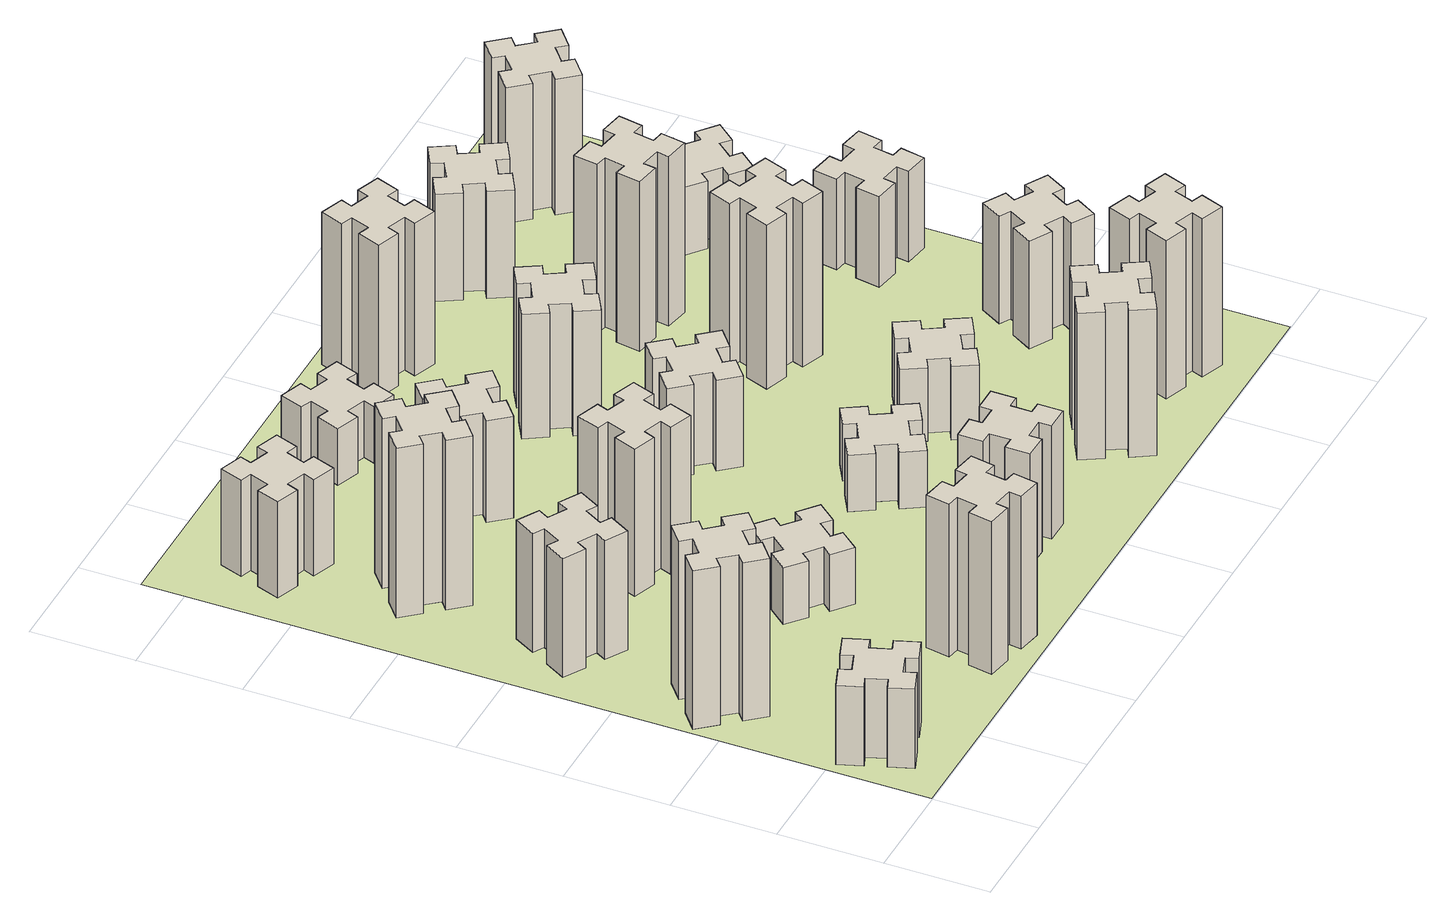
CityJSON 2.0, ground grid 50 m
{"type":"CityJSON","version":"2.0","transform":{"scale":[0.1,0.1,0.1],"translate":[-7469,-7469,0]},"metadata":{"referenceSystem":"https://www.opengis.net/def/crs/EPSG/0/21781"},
"CityObjects":{
"building1":{"type":"Building","attributes":{"class":"1000","function":"1000","usage":"1000","yearOfConstruction":2016,"roofType":"1000","measuredHeight":42,"storeysAboveGround":30,"storeysBelowGround":0},"geometry":[{"type":"Solid","lod":"1","boundaries":[[[[0,1,2,3,4,5,6,7,8,9,10,11,12,13,14,15,16,17,18,19]],[[17,16,20,21]],[[16,15,22,20]],[[15,14,23,22]],[[14,13,24,23]],[[13,12,25,24]],[[12,11,26,25]],[[11,10,27,26]],[[10,9,28,27]],[[9,8,29,28]],[[8,7,30,29]],[[7,6,31,30]],[[6,5,32,31]],[[5,4,33,32]],[[4,3,34,33]],[[3,2,35,34]],[[2,1,36,35]],[[1,0,37,36]],[[0,19,38,37]],[[19,18,39,38]],[[18,17,21,39]],[[24,25,26,27,28,29,30,31,32,33,34,35,36,37,38,39,21,20,22,23]]]]}]},
"building2":{"type":"Building","attributes":{"class":"1000","function":"1000","usage":"1000","yearOfConstruction":2016,"roofType":"1000","measuredHeight":84,"storeysAboveGround":30,"storeysBelowGround":0},"geometry":[{"type":"Solid","lod":"1","boundaries":[[[[40,41,42,43,44,45,46,47,48,49,50,51,52,53,54,55,56,57,58,59]],[[57,56,60,61]],[[56,55,62,60]],[[55,54,63,62]],[[54,53,64,63]],[[53,52,65,64]],[[52,51,66,65]],[[51,50,67,66]],[[50,49,68,67]],[[49,48,69,68]],[[48,47,70,69]],[[47,46,71,70]],[[46,45,72,71]],[[45,44,73,72]],[[44,43,74,73]],[[43,42,75,74]],[[42,41,76,75]],[[41,40,77,76]],[[40,59,78,77]],[[59,58,79,78]],[[58,57,61,79]],[[64,65,66,67,68,69,70,71,72,73,74,75,76,77,78,79,61,60,62,63]]]]}]},
"building3":{"type":"Building","attributes":{"class":"1000","function":"1000","usage":"1000","yearOfConstruction":2016,"roofType":"1000","measuredHeight":63,"storeysAboveGround":30,"storeysBelowGround":0},"geometry":[{"type":"Solid","lod":"1","boundaries":[[[[80,81,82,83,84,85,86,87,88,89,90,91,92,93,94,95,96,97,98,99]],[[97,96,100,101]],[[96,95,102,100]],[[95,94,103,102]],[[94,93,104,103]],[[93,92,105,104]],[[92,91,106,105]],[[91,90,107,106]],[[90,89,108,107]],[[89,88,109,108]],[[88,87,110,109]],[[87,86,111,110]],[[86,85,112,111]],[[85,84,113,112]],[[84,83,114,113]],[[83,82,115,114]],[[82,81,116,115]],[[81,80,117,116]],[[80,99,118,117]],[[99,98,119,118]],[[98,97,101,119]],[[104,105,106,107,108,109,110,111,112,113,114,115,116,117,118,119,101,100,102,103]]]]}]},
"building4":{"type":"Building","attributes":{"class":"1000","function":"1000","usage":"1000","yearOfConstruction":2016,"roofType":"1000","measuredHeight":81,"storeysAboveGround":30,"storeysBelowGround":0},"geometry":[{"type":"Solid","lod":"1","boundaries":[[[[120,121,122,123,124,125,126,127,128,129,130,131,132,133,134,135,136,137,138,139]],[[137,136,140,141]],[[136,135,142,140]],[[135,134,143,142]],[[134,133,144,143]],[[133,132,145,144]],[[132,131,146,145]],[[131,130,147,146]],[[130,129,148,147]],[[129,128,149,148]],[[128,127,150,149]],[[127,126,151,150]],[[126,125,152,151]],[[125,124,153,152]],[[124,123,154,153]],[[123,122,155,154]],[[122,121,156,155]],[[121,120,157,156]],[[120,139,158,157]],[[139,138,159,158]],[[138,137,141,159]],[[144,145,146,147,148,149,150,151,152,153,154,155,156,157,158,159,141,140,142,143]]]]}]},
"building5":{"type":"Building","attributes":{"class":"1000","function":"1000","usage":"1000","yearOfConstruction":2016,"roofType":"1000","measuredHeight":90,"storeysAboveGround":30,"storeysBelowGround":0},"geometry":[{"type":"Solid","lod":"1","boundaries":[[[[160,161,162,163,164,165,166,167,168,169,170,171,172,173,174,175,176,177,178,179]],[[177,176,180,181]],[[176,175,182,180]],[[175,174,183,182]],[[174,173,184,183]],[[173,172,185,184]],[[172,171,186,185]],[[171,170,187,186]],[[170,169,188,187]],[[169,168,189,188]],[[168,167,190,189]],[[167,166,191,190]],[[166,165,192,191]],[[165,164,193,192]],[[164,163,194,193]],[[163,162,195,194]],[[162,161,196,195]],[[161,160,197,196]],[[160,179,198,197]],[[179,178,199,198]],[[178,177,181,199]],[[184,185,186,187,188,189,190,191,192,193,194,195,196,197,198,199,181,180,182,183]]]]}]},
"building6":{"type":"Building","attributes":{"class":"1000","function":"1000","usage":"1000","yearOfConstruction":2016,"roofType":"1000","measuredHeight":51,"storeysAboveGround":30,"storeysBelowGround":0},"geometry":[{"type":"Solid","lod":"1","boundaries":[[[[200,201,202,203,204,205,206,207,208,209,210,211,212,213,214,215,216,217,218,219]],[[217,216,220,221]],[[216,215,222,220]],[[215,214,223,222]],[[214,213,224,223]],[[213,212,225,224]],[[212,211,226,225]],[[211,210,227,226]],[[210,209,228,227]],[[209,208,229,228]],[[208,207,230,229]],[[207,206,231,230]],[[206,205,232,231]],[[205,204,233,232]],[[204,203,234,233]],[[203,202,235,234]],[[202,201,236,235]],[[201,200,237,236]],[[200,219,238,237]],[[219,218,239,238]],[[218,217,221,239]],[[224,225,226,227,228,229,230,231,232,233,234,235,236,237,238,239,221,220,222,223]]]]}]},
"building7":{"type":"Building","attributes":{"class":"1000","function":"1000","usage":"1000","yearOfConstruction":2016,"roofType":"1000","measuredHeight":30,"storeysAboveGround":30,"storeysBelowGround":0},"geometry":[{"type":"Solid","lod":"1","boundaries":[[[[240,241,242,243,244,245,246,247,248,249,250,251,252,253,254,255,256,257,258,259]],[[257,256,260,261]],[[256,255,262,260]],[[255,254,263,262]],[[254,253,264,263]],[[253,252,265,264]],[[252,251,266,265]],[[251,250,267,266]],[[250,249,268,267]],[[249,248,269,268]],[[248,247,270,269]],[[247,246,271,270]],[[246,245,272,271]],[[245,244,273,272]],[[244,243,274,273]],[[243,242,275,274]],[[242,241,276,275]],[[241,240,277,276]],[[240,259,278,277]],[[259,258,279,278]],[[258,257,261,279]],[[264,265,266,267,268,269,270,271,272,273,274,275,276,277,278,279,261,260,262,263]]]]}]},
"building8":{"type":"Building","attributes":{"class":"1000","function":"1000","usage":"1000","yearOfConstruction":2016,"roofType":"1000","measuredHeight":78,"storeysAboveGround":30,"storeysBelowGround":0},"geometry":[{"type":"Solid","lod":"1","boundaries":[[[[280,281,282,283,284,285,286,287,288,289,290,291,292,293,294,295,296,297,298,299]],[[297,296,300,301]],[[296,295,302,300]],[[295,294,303,302]],[[294,293,304,303]],[[293,292,305,304]],[[292,291,306,305]],[[291,290,307,306]],[[290,289,308,307]],[[289,288,309,308]],[[288,287,310,309]],[[287,286,311,310]],[[286,285,312,311]],[[285,284,313,312]],[[284,283,314,313]],[[283,282,315,314]],[[282,281,316,315]],[[281,280,317,316]],[[280,299,318,317]],[[299,298,319,318]],[[298,297,301,319]],[[304,305,306,307,308,309,310,311,312,313,314,315,316,317,318,319,301,300,302,303]]]]}]},
"building9":{"type":"Building","attributes":{"class":"1000","function":"1000","usage":"1000","yearOfConstruction":2016,"roofType":"1000","measuredHeight":54,"storeysAboveGround":30,"storeysBelowGround":0},"geometry":[{"type":"Solid","lod":"1","boundaries":[[[[320,321,322,323,324,325,326,327,328,329,330,331,332,333,334,335,336,337,338,339]],[[337,336,340,341]],[[336,335,342,340]],[[335,334,343,342]],[[334,333,344,343]],[[333,332,345,344]],[[332,331,346,345]],[[331,330,347,346]],[[330,329,348,347]],[[329,328,349,348]],[[328,327,350,349]],[[327,326,351,350]],[[326,325,352,351]],[[325,324,353,352]],[[324,323,354,353]],[[323,322,355,354]],[[322,321,356,355]],[[321,320,357,356]],[[320,339,358,357]],[[339,338,359,358]],[[338,337,341,359]],[[344,345,346,347,348,349,350,351,352,353,354,355,356,357,358,359,341,340,342,343]]]]}]},
"building10":{"type":"Building","attributes":{"class":"1000","function":"1000","usage":"1000","yearOfConstruction":2016,"roofType":"1000","measuredHeight":60,"storeysAboveGround":30,"storeysBelowGround":0},"geometry":[{"type":"Solid","lod":"1","boundaries":[[[[360,361,362,363,364,365,366,367,368,369,370,371,372,373,374,375,376,377,378,379]],[[377,376,380,381]],[[376,375,382,380]],[[375,374,383,382]],[[374,373,384,383]],[[373,372,385,384]],[[372,371,386,385]],[[371,370,387,386]],[[370,369,388,387]],[[369,368,389,388]],[[368,367,390,389]],[[367,366,391,390]],[[366,365,392,391]],[[365,364,393,392]],[[364,363,394,393]],[[363,362,395,394]],[[362,361,396,395]],[[361,360,397,396]],[[360,379,398,397]],[[379,378,399,398]],[[378,377,381,399]],[[384,385,386,387,388,389,390,391,392,393,394,395,396,397,398,399,381,380,382,383]]]]}]},
"building11":{"type":"Building","attributes":{"class":"1000","function":"1000","usage":"1000","yearOfConstruction":2016,"roofType":"1000","measuredHeight":30,"storeysAboveGround":30,"storeysBelowGround":0},"geometry":[{"type":"Solid","lod":"1","boundaries":[[[[400,401,402,403,404,405,406,407,408,409,410,411,412,413,414,415,416,417,418,419]],[[417,416,420,421]],[[416,415,422,420]],[[415,414,423,422]],[[414,413,424,423]],[[413,412,425,424]],[[412,411,426,425]],[[411,410,427,426]],[[410,409,428,427]],[[409,408,429,428]],[[408,407,430,429]],[[407,406,431,430]],[[406,405,432,431]],[[405,404,433,432]],[[404,403,434,433]],[[403,402,435,434]],[[402,401,436,435]],[[401,400,437,436]],[[400,419,438,437]],[[419,418,439,438]],[[418,417,421,439]],[[424,425,426,427,428,429,430,431,432,433,434,435,436,437,438,439,421,420,422,423]]]]}]},
"building12":{"type":"Building","attributes":{"class":"1000","function":"1000","usage":"1000","yearOfConstruction":2016,"roofType":"1000","measuredHeight":30,"storeysAboveGround":30,"storeysBelowGround":0},"geometry":[{"type":"Solid","lod":"1","boundaries":[[[[440,441,442,443,444,445,446,447,448,449,450,451,452,453,454,455,456,457,458,459]],[[457,456,460,461]],[[456,455,462,460]],[[455,454,463,462]],[[454,453,464,463]],[[453,452,465,464]],[[452,451,466,465]],[[451,450,467,466]],[[450,449,468,467]],[[449,448,469,468]],[[448,447,470,469]],[[447,446,471,470]],[[446,445,472,471]],[[445,444,473,472]],[[444,443,474,473]],[[443,442,475,474]],[[442,441,476,475]],[[441,440,477,476]],[[440,459,478,477]],[[459,458,479,478]],[[458,457,461,479]],[[464,465,466,467,468,469,470,471,472,473,474,475,476,477,478,479,461,460,462,463]]]]}]},
"building13":{"type":"Building","attributes":{"class":"1000","function":"1000","usage":"1000","yearOfConstruction":2016,"roofType":"1000","measuredHeight":48,"storeysAboveGround":30,"storeysBelowGround":0},"geometry":[{"type":"Solid","lod":"1","boundaries":[[[[480,481,482,483,484,485,486,487,488,489,490,491,492,493,494,495,496,497,498,499]],[[497,496,500,501]],[[496,495,502,500]],[[495,494,503,502]],[[494,493,504,503]],[[493,492,505,504]],[[492,491,506,505]],[[491,490,507,506]],[[490,489,508,507]],[[489,488,509,508]],[[488,487,510,509]],[[487,486,511,510]],[[486,485,512,511]],[[485,484,513,512]],[[484,483,514,513]],[[483,482,515,514]],[[482,481,516,515]],[[481,480,517,516]],[[480,499,518,517]],[[499,498,519,518]],[[498,497,501,519]],[[504,505,506,507,508,509,510,511,512,513,514,515,516,517,518,519,501,500,502,503]]]]}]},
"building14":{"type":"Building","attributes":{"class":"1000","function":"1000","usage":"1000","yearOfConstruction":2016,"roofType":"1000","measuredHeight":66,"storeysAboveGround":30,"storeysBelowGround":0},"geometry":[{"type":"Solid","lod":"1","boundaries":[[[[520,521,522,523,524,525,526,527,528,529,530,531,532,533,534,535,536,537,538,539]],[[537,536,540,541]],[[536,535,542,540]],[[535,534,543,542]],[[534,533,544,543]],[[533,532,545,544]],[[532,531,546,545]],[[531,530,547,546]],[[530,529,548,547]],[[529,528,549,548]],[[528,527,550,549]],[[527,526,551,550]],[[526,525,552,551]],[[525,524,553,552]],[[524,523,554,553]],[[523,522,555,554]],[[522,521,556,555]],[[521,520,557,556]],[[520,539,558,557]],[[539,538,559,558]],[[538,537,541,559]],[[544,545,546,547,548,549,550,551,552,553,554,555,556,557,558,559,541,540,542,543]]]]}]},
"building15":{"type":"Building","attributes":{"class":"1000","function":"1000","usage":"1000","yearOfConstruction":2016,"roofType":"1000","measuredHeight":78,"storeysAboveGround":30,"storeysBelowGround":0},"geometry":[{"type":"Solid","lod":"1","boundaries":[[[[560,561,562,563,564,565,566,567,568,569,570,571,572,573,574,575,576,577,578,579]],[[577,576,580,581]],[[576,575,582,580]],[[575,574,583,582]],[[574,573,584,583]],[[573,572,585,584]],[[572,571,586,585]],[[571,570,587,586]],[[570,569,588,587]],[[569,568,589,588]],[[568,567,590,589]],[[567,566,591,590]],[[566,565,592,591]],[[565,564,593,592]],[[564,563,594,593]],[[563,562,595,594]],[[562,561,596,595]],[[561,560,597,596]],[[560,579,598,597]],[[579,578,599,598]],[[578,577,581,599]],[[584,585,586,587,588,589,590,591,592,593,594,595,596,597,598,599,581,580,582,583]]]]}]},
"building16":{"type":"Building","attributes":{"class":"1000","function":"1000","usage":"1000","yearOfConstruction":2016,"roofType":"1000","measuredHeight":39,"storeysAboveGround":30,"storeysBelowGround":0},"geometry":[{"type":"Solid","lod":"1","boundaries":[[[[600,601,602,603,604,605,606,607,608,609,610,611,612,613,614,615,616,617,618,619]],[[617,616,620,621]],[[616,615,622,620]],[[615,614,623,622]],[[614,613,624,623]],[[613,612,625,624]],[[612,611,626,625]],[[611,610,627,626]],[[610,609,628,627]],[[609,608,629,628]],[[608,607,630,629]],[[607,606,631,630]],[[606,605,632,631]],[[605,604,633,632]],[[604,603,634,633]],[[603,602,635,634]],[[602,601,636,635]],[[601,600,637,636]],[[600,619,638,637]],[[619,618,639,638]],[[618,617,621,639]],[[624,625,626,627,628,629,630,631,632,633,634,635,636,637,638,639,621,620,622,623]]]]}]},
"building17":{"type":"Building","attributes":{"class":"1000","function":"1000","usage":"1000","yearOfConstruction":2016,"roofType":"1000","measuredHeight":81,"storeysAboveGround":30,"storeysBelowGround":0},"geometry":[{"type":"Solid","lod":"1","boundaries":[[[[640,641,642,643,644,645,646,647,648,649,650,651,652,653,654,655,656,657,658,659]],[[657,656,660,661]],[[656,655,662,660]],[[655,654,663,662]],[[654,653,664,663]],[[653,652,665,664]],[[652,651,666,665]],[[651,650,667,666]],[[650,649,668,667]],[[649,648,669,668]],[[648,647,670,669]],[[647,646,671,670]],[[646,645,672,671]],[[645,644,673,672]],[[644,643,674,673]],[[643,642,675,674]],[[642,641,676,675]],[[641,640,677,676]],[[640,659,678,677]],[[659,658,679,678]],[[658,657,661,679]],[[664,665,666,667,668,669,670,671,672,673,674,675,676,677,678,679,661,660,662,663]]]]}]},
"building18":{"type":"Building","attributes":{"class":"1000","function":"1000","usage":"1000","yearOfConstruction":2016,"roofType":"1000","measuredHeight":87,"storeysAboveGround":30,"storeysBelowGround":0},"geometry":[{"type":"Solid","lod":"1","boundaries":[[[[680,681,682,683,684,685,686,687,688,689,690,691,692,693,694,695,696,697,698,699]],[[697,696,700,701]],[[696,695,702,700]],[[695,694,703,702]],[[694,693,704,703]],[[693,692,705,704]],[[692,691,706,705]],[[691,690,707,706]],[[690,689,708,707]],[[689,688,709,708]],[[688,687,710,709]],[[687,686,711,710]],[[686,685,712,711]],[[685,684,713,712]],[[684,683,714,713]],[[683,682,715,714]],[[682,681,716,715]],[[681,680,717,716]],[[680,699,718,717]],[[699,698,719,718]],[[698,697,701,719]],[[704,705,706,707,708,709,710,711,712,713,714,715,716,717,718,719,701,700,702,703]]]]}]},
"building19":{"type":"Building","attributes":{"class":"1000","function":"1000","usage":"1000","yearOfConstruction":2016,"roofType":"1000","measuredHeight":84,"storeysAboveGround":30,"storeysBelowGround":0},"geometry":[{"type":"Solid","lod":"1","boundaries":[[[[720,721,722,723,724,725,726,727,728,729,730,731,732,733,734,735,736,737,738,739]],[[737,736,740,741]],[[736,735,742,740]],[[735,734,743,742]],[[734,733,744,743]],[[733,732,745,744]],[[732,731,746,745]],[[731,730,747,746]],[[730,729,748,747]],[[729,728,749,748]],[[728,727,750,749]],[[727,726,751,750]],[[726,725,752,751]],[[725,724,753,752]],[[724,723,754,753]],[[723,722,755,754]],[[722,721,756,755]],[[721,720,757,756]],[[720,739,758,757]],[[739,738,759,758]],[[738,737,741,759]],[[744,745,746,747,748,749,750,751,752,753,754,755,756,757,758,759,741,740,742,743]]]]}]},
"building20":{"type":"Building","attributes":{"class":"1000","function":"1000","usage":"1000","yearOfConstruction":2016,"roofType":"1000","measuredHeight":90,"storeysAboveGround":30,"storeysBelowGround":0},"geometry":[{"type":"Solid","lod":"1","boundaries":[[[[760,761,762,763,764,765,766,767,768,769,770,771,772,773,774,775,776,777,778,779]],[[777,776,780,781]],[[776,775,782,780]],[[775,774,783,782]],[[774,773,784,783]],[[773,772,785,784]],[[772,771,786,785]],[[771,770,787,786]],[[770,769,788,787]],[[769,768,789,788]],[[768,767,790,789]],[[767,766,791,790]],[[766,765,792,791]],[[765,764,793,792]],[[764,763,794,793]],[[763,762,795,794]],[[762,761,796,795]],[[761,760,797,796]],[[760,779,798,797]],[[779,778,799,798]],[[778,777,781,799]],[[784,785,786,787,788,789,790,791,792,793,794,795,796,797,798,799,781,780,782,783]]]]}]},
"building21":{"type":"Building","attributes":{"class":"1000","function":"1000","usage":"1000","yearOfConstruction":2016,"roofType":"1000","measuredHeight":57,"storeysAboveGround":30,"storeysBelowGround":0},"geometry":[{"type":"Solid","lod":"1","boundaries":[[[[800,801,802,803,804,805,806,807,808,809,810,811,812,813,814,815,816,817,818,819]],[[817,816,820,821]],[[816,815,822,820]],[[815,814,823,822]],[[814,813,824,823]],[[813,812,825,824]],[[812,811,826,825]],[[811,810,827,826]],[[810,809,828,827]],[[809,808,829,828]],[[808,807,830,829]],[[807,806,831,830]],[[806,805,832,831]],[[805,804,833,832]],[[804,803,834,833]],[[803,802,835,834]],[[802,801,836,835]],[[801,800,837,836]],[[800,819,838,837]],[[819,818,839,838]],[[818,817,821,839]],[[824,825,826,827,828,829,830,831,832,833,834,835,836,837,838,839,821,820,822,823]]]]}]},
"building22":{"type":"Building","attributes":{"class":"1000","function":"1000","usage":"1000","yearOfConstruction":2016,"roofType":"1000","measuredHeight":57,"storeysAboveGround":30,"storeysBelowGround":0},"geometry":[{"type":"Solid","lod":"1","boundaries":[[[[840,841,842,843,844,845,846,847,848,849,850,851,852,853,854,855,856,857,858,859]],[[857,856,860,861]],[[856,855,862,860]],[[855,854,863,862]],[[854,853,864,863]],[[853,852,865,864]],[[852,851,866,865]],[[851,850,867,866]],[[850,849,868,867]],[[849,848,869,868]],[[848,847,870,869]],[[847,846,871,870]],[[846,845,872,871]],[[845,844,873,872]],[[844,843,874,873]],[[843,842,875,874]],[[842,841,876,875]],[[841,840,877,876]],[[840,859,878,877]],[[859,858,879,878]],[[858,857,861,879]],[[864,865,866,867,868,869,870,871,872,873,874,875,876,877,878,879,861,860,862,863]]]]}]},
"building23":{"type":"Building","attributes":{"class":"1000","function":"1000","usage":"1000","yearOfConstruction":2016,"roofType":"1000","measuredHeight":48,"storeysAboveGround":30,"storeysBelowGround":0},"geometry":[{"type":"Solid","lod":"1","boundaries":[[[[880,881,882,883,884,885,886,887,888,889,890,891,892,893,894,895,896,897,898,899]],[[897,896,900,901]],[[896,895,902,900]],[[895,894,903,902]],[[894,893,904,903]],[[893,892,905,904]],[[892,891,906,905]],[[891,890,907,906]],[[890,889,908,907]],[[889,888,909,908]],[[888,887,910,909]],[[887,886,911,910]],[[886,885,912,911]],[[885,884,913,912]],[[884,883,914,913]],[[883,882,915,914]],[[882,881,916,915]],[[881,880,917,916]],[[880,899,918,917]],[[899,898,919,918]],[[898,897,901,919]],[[904,905,906,907,908,909,910,911,912,913,914,915,916,917,918,919,901,900,902,903]]]]}]},
"building24":{"type":"Building","attributes":{"class":"1000","function":"1000","usage":"1000","yearOfConstruction":2016,"roofType":"1000","measuredHeight":36,"storeysAboveGround":30,"storeysBelowGround":0},"geometry":[{"type":"Solid","lod":"1","boundaries":[[[[920,921,922,923,924,925,926,927,928,929,930,931,932,933,934,935,936,937,938,939]],[[937,936,940,941]],[[936,935,942,940]],[[935,934,943,942]],[[934,933,944,943]],[[933,932,945,944]],[[932,931,946,945]],[[931,930,947,946]],[[930,929,948,947]],[[929,928,949,948]],[[928,927,950,949]],[[927,926,951,950]],[[926,925,952,951]],[[925,924,953,952]],[[924,923,954,953]],[[923,922,955,954]],[[922,921,956,955]],[[921,920,957,956]],[[920,939,958,957]],[[939,938,959,958]],[[938,937,941,959]],[[944,945,946,947,948,949,950,951,952,953,954,955,956,957,958,959,941,940,942,943]]]]}]},
"building25":{"type":"Building","attributes":{"class":"1000","function":"1000","usage":"1000","yearOfConstruction":2016,"roofType":"1000","measuredHeight":72,"storeysAboveGround":30,"storeysBelowGround":0},"geometry":[{"type":"Solid","lod":"1","boundaries":[[[[960,961,962,963,964,965,966,967,968,969,970,971,972,973,974,975,976,977,978,979]],[[977,976,980,981]],[[976,975,982,980]],[[975,974,983,982]],[[974,973,984,983]],[[973,972,985,984]],[[972,971,986,985]],[[971,970,987,986]],[[970,969,988,987]],[[969,968,989,988]],[[968,967,990,989]],[[967,966,991,990]],[[966,965,992,991]],[[965,964,993,992]],[[964,963,994,993]],[[963,962,995,994]],[[962,961,996,995]],[[961,960,997,996]],[[960,979,998,997]],[[979,978,999,998]],[[978,977,981,999]],[[984,985,986,987,988,989,990,991,992,993,994,995,996,997,998,999,981,980,982,983]]]]}]},
"landuse1":{"type":"LandUse","attributes":{"name":"plot1","function":"1010"},"geometry":[{"type":"MultiSurface","lod":"1","boundaries":[[[1000,1001,1002,1003]]]}]}
},
"vertices":[
[155,385,0],[189,291,0],[133,270,0],[174,157,0],[287,199,0],[266,255,0],[360,289,0],[380,233,0],[493,274,0],[452,387,0],[396,366,0],[362,460,0],[418,480,0],[377,593,0],[264,552,0],[285,496,0],[191,462,0],[170,518,0],[57,477,0],[99,364,0],[191,462,420],[170,518,420],[285,496,420],[264,552,420],[377,593,420],[418,480,420],[362,460,420],[396,366,420],[452,387,420],[493,274,420],[380,233,420],[360,289,420],[266,255,420],[287,199,420],[174,157,420],[133,270,420],[189,291,420],[155,385,420],[99,364,420],[57,477,420],
[243,1232,0],[166,1167,0],[128,1213,0],[36,1136,0],[113,1044,0],[159,1083,0],[223,1006,0],[177,968,0],[254,876,0],[346,953,0],[308,999,0],[384,1063,0],[423,1017,0],[515,1094,0],[438,1186,0],[392,1148,0],[327,1224,0],[373,1263,0],[296,1355,0],[204,1278,0],[327,1224,840],[373,1263,840],[392,1148,840],[438,1186,840],[515,1094,840],[423,1017,840],[384,1063,840],[308,999,840],[346,953,840],[254,876,840],[177,968,840],[223,1006,840],[159,1083,840],[113,1044,840],[36,1136,840],[128,1213,840],[166,1167,840],[243,1232,840],[204,1278,840],[296,1355,840],
[474,1926,0],[387,1976,0],[417,2028,0],[313,2088,0],[253,1984,0],[305,1954,0],[255,1867,0],[203,1897,0],[143,1793,0],[247,1733,0],[277,1785,0],[364,1735,0],[334,1683,0],[438,1623,0],[498,1727,0],[446,1757,0],[496,1844,0],[548,1814,0],[608,1918,0],[504,1978,0],[496,1844,630],[548,1814,630],[446,1757,630],[498,1727,630],[438,1623,630],[334,1683,630],[364,1735,630],[277,1785,630],[247,1733,630],[143,1793,630],[203,1897,630],[255,1867,630],[305,1954,630],[253,1984,630],[313,2088,630],[417,2028,630],[387,1976,630],[474,1926,630],[504,1978,630],[608,1918,630],
[1184,375,0],[1085,392,0],[1096,451,0],[977,472,0],[957,354,0],[1016,344,0],[998,245,0],[939,256,0],[918,137,0],[1037,117,0],[1047,176,0],[1145,158,0],[1135,99,0],[1253,78,0],[1274,197,0],[1215,207,0],[1232,305,0],[1291,295,0],[1312,413,0],[1194,434,0],[1232,305,810],[1291,295,810],[1215,207,810],[1274,197,810],[1253,78,810],[1135,99,810],[1145,158,810],[1047,176,810],[1037,117,810],[918,137,810],[939,256,810],[998,245,810],[1016,344,810],[957,354,810],[977,472,810],[1096,451,810],[1085,392,810],[1184,375,810],[1194,434,810],[1312,413,810],
[359,2563,0],[423,2486,0],[377,2448,0],[454,2356,0],[546,2433,0],[508,2479,0],[584,2543,0],[623,2497,0],[715,2574,0],[638,2666,0],[592,2628,0],[527,2704,0],[573,2743,0],[496,2835,0],[404,2758,0],[443,2712,0],[366,2647,0],[328,2693,0],[236,2616,0],[313,2524,0],[366,2647,900],[328,2693,900],[443,2712,900],[404,2758,900],[496,2835,900],[573,2743,900],[527,2704,900],[592,2628,900],[638,2666,900],[715,2574,900],[623,2497,900],[584,2543,900],[508,2479,900],[546,2433,900],[454,2356,900],[377,2448,900],[423,2486,900],[359,2563,900],[313,2524,900],[236,2616,900],
[291,3149,0],[385,3115,0],[364,3059,0],[477,3017,0],[518,3130,0],[462,3151,0],[496,3245,0],[552,3224,0],[593,3337,0],[480,3378,0],[460,3322,0],[366,3356,0],[387,3412,0],[274,3453,0],[233,3340,0],[289,3320,0],[255,3226,0],[199,3247,0],[157,3134,0],[270,3093,0],[255,3226,510],[199,3247,510],[289,3320,510],[233,3340,510],[274,3453,510],[387,3412,510],[366,3356,510],[460,3322,510],[480,3378,510],[593,3337,510],[552,3224,510],[496,3245,510],[462,3151,510],[518,3130,510],[477,3017,510],[364,3059,510],[385,3115,510],[291,3149,510],[270,3093,510],[157,3134,510],
[1167,1006,0],[1232,1083,0],[1278,1044,0],[1355,1136,0],[1263,1213,0],[1224,1167,0],[1148,1232,0],[1186,1278,0],[1094,1355,0],[1017,1263,0],[1063,1224,0],[999,1148,0],[953,1186,0],[876,1094,0],[968,1017,0],[1006,1063,0],[1083,999,0],[1044,953,0],[1136,876,0],[1213,968,0],[1083,999,300],[1044,953,300],[1006,1063,300],[968,1017,300],[876,1094,300],[953,1186,300],[999,1148,300],[1063,1224,300],[1017,1263,300],[1094,1355,300],[1186,1278,300],[1148,1232,300],[1224,1167,300],[1263,1213,300],[1355,1136,300],[1278,1044,300],[1232,1083,300],[1167,1006,300],[1213,968,300],[1136,876,300],
[1100,1942,0],[1006,1976,0],[1027,2032,0],[914,2073,0],[873,1960,0],[929,1940,0],[895,1846,0],[839,1867,0],[797,1754,0],[910,1713,0],[931,1769,0],[1025,1735,0],[1004,1679,0],[1117,1637,0],[1158,1750,0],[1102,1771,0],[1136,1865,0],[1192,1844,0],[1233,1957,0],[1120,1998,0],[1136,1865,780],[1192,1844,780],[1102,1771,780],[1158,1750,780],[1117,1637,780],[1004,1679,780],[1025,1735,780],[931,1769,780],[910,1713,780],[797,1754,780],[839,1867,780],[895,1846,780],[929,1940,780],[873,1960,780],[914,2073,780],[1027,2032,780],[1006,1976,780],[1100,1942,780],[1120,1998,780],[1233,1957,780],
[1148,2579,0],[1224,2643,0],[1263,2597,0],[1355,2674,0],[1278,2766,0],[1232,2728,0],[1167,2804,0],[1213,2843,0],[1136,2935,0],[1044,2858,0],[1083,2812,0],[1006,2747,0],[968,2793,0],[876,2716,0],[953,2624,0],[999,2663,0],[1063,2586,0],[1017,2548,0],[1094,2456,0],[1186,2533,0],[1063,2586,540],[1017,2548,540],[999,2663,540],[953,2624,540],[876,2716,540],[968,2793,540],[1006,2747,540],[1083,2812,540],[1044,2858,540],[1136,2935,540],[1213,2843,540],[1167,2804,540],[1232,2728,540],[1278,2766,540],[1355,2674,540],[1263,2597,540],[1224,2643,540],[1148,2579,540],[1186,2533,540],[1094,2456,540],
[1745,525,0],[1745,425,0],[1685,425,0],[1685,305,0],[1805,305,0],[1805,365,0],[1905,365,0],[1905,305,0],[2025,305,0],[2025,425,0],[1965,425,0],[1965,525,0],[2025,525,0],[2025,645,0],[1905,645,0],[1905,585,0],[1805,585,0],[1805,645,0],[1685,645,0],[1685,525,0],[1805,585,600],[1805,645,600],[1905,585,600],[1905,645,600],[2025,645,600],[2025,525,600],[1965,525,600],[1965,425,600],[2025,425,600],[2025,305,600],[1905,305,600],[1905,365,600],[1805,365,600],[1805,305,600],[1685,305,600],[1685,425,600],[1745,425,600],[1745,525,600],[1685,525,600],[1685,645,600],
[1131,3249,0],[1225,3215,0],[1204,3159,0],[1317,3117,0],[1358,3230,0],[1302,3251,0],[1336,3345,0],[1392,3324,0],[1433,3437,0],[1320,3478,0],[1300,3422,0],[1206,3456,0],[1227,3512,0],[1114,3553,0],[1073,3440,0],[1129,3420,0],[1095,3326,0],[1039,3347,0],[997,3234,0],[1110,3193,0],[1095,3326,300],[1039,3347,300],[1129,3420,300],[1073,3440,300],[1114,3553,300],[1227,3512,300],[1206,3456,300],[1300,3422,300],[1320,3478,300],[1433,3437,300],[1392,3324,300],[1336,3345,300],[1302,3251,300],[1358,3230,300],[1317,3117,300],[1204,3159,300],[1225,3215,300],[1131,3249,300],[1110,3193,300],[997,3234,300],
[2076,1127,0],[2026,1214,0],[2078,1244,0],[2018,1348,0],[1914,1288,0],[1944,1236,0],[1857,1186,0],[1827,1238,0],[1723,1178,0],[1783,1074,0],[1835,1104,0],[1885,1017,0],[1833,987,0],[1893,883,0],[1997,943,0],[1967,995,0],[2054,1045,0],[2084,993,0],[2188,1053,0],[2128,1157,0],[2054,1045,300],[2084,993,300],[1967,995,300],[1997,943,300],[1893,883,300],[1833,987,300],[1885,1017,300],[1835,1104,300],[1783,1074,300],[1723,1178,300],[1827,1238,300],[1857,1186,300],[1944,1236,300],[1914,1288,300],[2018,1348,300],[2078,1244,300],[2026,1214,300],[2076,1127,300],[2128,1157,300],[2188,1053,300],
[1823,2072,0],[1746,2007,0],[1708,2053,0],[1616,1976,0],[1693,1884,0],[1739,1923,0],[1803,1846,0],[1757,1808,0],[1834,1716,0],[1926,1793,0],[1888,1839,0],[1964,1903,0],[2003,1857,0],[2095,1934,0],[2018,2026,0],[1972,1988,0],[1907,2064,0],[1953,2103,0],[1876,2195,0],[1784,2118,0],[1907,2064,480],[1953,2103,480],[1972,1988,480],[2018,2026,480],[2095,1934,480],[2003,1857,480],[1964,1903,480],[1888,1839,480],[1926,1793,480],[1834,1716,480],[1757,1808,480],[1803,1846,480],[1739,1923,480],[1693,1884,480],[1616,1976,480],[1708,2053,480],[1746,2007,480],[1823,2072,480],[1784,2118,480],[1876,2195,480],
[1735,2584,0],[1785,2497,0],[1733,2467,0],[1793,2363,0],[1897,2423,0],[1867,2475,0],[1954,2525,0],[1984,2473,0],[2088,2533,0],[2028,2637,0],[1976,2607,0],[1926,2694,0],[1978,2724,0],[1918,2828,0],[1814,2768,0],[1844,2716,0],[1757,2666,0],[1727,2718,0],[1623,2658,0],[1683,2554,0],[1757,2666,660],[1727,2718,660],[1844,2716,660],[1814,2768,660],[1918,2828,660],[1978,2724,660],[1926,2694,660],[1976,2607,660],[2028,2637,660],[2088,2533,660],[1984,2473,660],[1954,2525,660],[1867,2475,660],[1897,2423,660],[1793,2363,660],[1733,2467,660],[1785,2497,660],[1735,2584,660],[1683,2554,660],[1623,2658,660],
[2707,255,0],[2794,305,0],[2824,253,0],[2928,313,0],[2868,417,0],[2816,387,0],[2766,474,0],[2818,504,0],[2758,608,0],[2654,548,0],[2684,496,0],[2597,446,0],[2567,498,0],[2463,438,0],[2523,334,0],[2575,364,0],[2625,277,0],[2573,247,0],[2633,143,0],[2737,203,0],[2625,277,780],[2573,247,780],[2575,364,780],[2523,334,780],[2463,438,780],[2567,498,780],[2597,446,780],[2684,496,780],[2654,548,780],[2758,608,780],[2818,504,780],[2766,474,780],[2816,387,780],[2868,417,780],[2928,313,780],[2824,253,780],[2794,305,780],[2707,255,780],[2737,203,780],[2633,143,780],
[2484,1236,0],[2397,1186,0],[2367,1238,0],[2263,1178,0],[2323,1074,0],[2375,1104,0],[2425,1017,0],[2373,987,0],[2433,883,0],[2537,943,0],[2507,995,0],[2594,1045,0],[2624,993,0],[2728,1053,0],[2668,1157,0],[2616,1127,0],[2566,1214,0],[2618,1244,0],[2558,1348,0],[2454,1288,0],[2566,1214,390],[2618,1244,390],[2616,1127,390],[2668,1157,390],[2728,1053,390],[2624,993,390],[2594,1045,390],[2507,995,390],[2537,943,390],[2433,883,390],[2373,987,390],[2425,1017,390],[2375,1104,390],[2323,1074,390],[2263,1178,390],[2367,1238,390],[2397,1186,390],[2484,1236,390],[2454,1288,390],[2558,1348,390],
[1769,3520,0],[1735,3426,0],[1679,3447,0],[1637,3334,0],[1750,3293,0],[1771,3349,0],[1865,3315,0],[1844,3259,0],[1957,3217,0],[1998,3330,0],[1942,3351,0],[1976,3445,0],[2032,3424,0],[2073,3537,0],[1960,3578,0],[1940,3522,0],[1846,3556,0],[1867,3612,0],[1754,3653,0],[1713,3540,0],[1846,3556,810],[1867,3612,810],[1940,3522,810],[1960,3578,810],[2073,3537,810],[2032,3424,810],[1976,3445,810],[1942,3351,810],[1998,3330,810],[1957,3217,810],[1844,3259,810],[1865,3315,810],[1771,3349,810],[1750,3293,810],[1637,3334,810],[1679,3447,810],[1735,3426,810],[1769,3520,810],[1713,3540,810],[1754,3653,810],
[2682,1871,0],[2716,1965,0],[2772,1944,0],[2813,2057,0],[2700,2098,0],[2680,2042,0],[2586,2076,0],[2607,2132,0],[2494,2173,0],[2453,2060,0],[2509,2040,0],[2475,1946,0],[2419,1967,0],[2377,1854,0],[2490,1813,0],[2511,1869,0],[2605,1835,0],[2584,1779,0],[2697,1737,0],[2738,1850,0],[2605,1835,870],[2584,1779,870],[2511,1869,870],[2490,1813,870],[2377,1854,870],[2419,1967,870],[2475,1946,870],[2509,2040,870],[2453,2060,870],[2494,2173,870],[2607,2132,870],[2586,2076,870],[2680,2042,870],[2700,2098,870],[2813,2057,870],[2772,1944,870],[2716,1965,870],[2682,1871,870],[2738,1850,870],[2697,1737,870],
[3149,460,0],[3115,366,0],[3059,387,0],[3017,274,0],[3130,233,0],[3151,289,0],[3245,255,0],[3224,199,0],[3337,157,0],[3378,270,0],[3322,291,0],[3356,385,0],[3412,364,0],[3453,477,0],[3340,518,0],[3320,462,0],[3226,496,0],[3247,552,0],[3134,593,0],[3093,480,0],[3226,496,840],[3247,552,840],[3320,462,840],[3340,518,840],[3453,477,840],[3412,364,840],[3356,385,840],[3322,291,840],[3378,270,840],[3337,157,840],[3224,199,840],[3245,255,840],[3151,289,840],[3130,233,840],[3017,274,840],[3059,387,840],[3115,366,840],[3149,460,840],[3093,480,840],[3134,593,840],
[2527,2496,0],[2625,2478,0],[2615,2419,0],[2733,2398,0],[2754,2517,0],[2695,2527,0],[2712,2625,0],[2771,2615,0],[2792,2733,0],[2674,2754,0],[2664,2695,0],[2565,2712,0],[2576,2771,0],[2457,2792,0],[2437,2674,0],[2496,2664,0],[2478,2565,0],[2419,2576,0],[2398,2457,0],[2517,2437,0],[2478,2565,900],[2419,2576,900],[2496,2664,900],[2437,2674,900],[2457,2792,900],[2576,2771,900],[2565,2712,900],[2664,2695,900],[2674,2754,900],[2792,2733,900],[2771,2615,900],[2712,2625,900],[2695,2527,900],[2754,2517,900],[2733,2398,900],[2615,2419,900],[2625,2478,900],[2527,2496,900],[2517,2437,900],[2398,2457,900],
[2607,3215,0],[2694,3265,0],[2724,3213,0],[2828,3273,0],[2768,3377,0],[2716,3347,0],[2666,3434,0],[2718,3464,0],[2658,3568,0],[2554,3508,0],[2584,3456,0],[2497,3406,0],[2467,3458,0],[2363,3398,0],[2423,3294,0],[2475,3324,0],[2525,3237,0],[2473,3207,0],[2533,3103,0],[2637,3163,0],[2525,3237,570],[2473,3207,570],[2475,3324,570],[2423,3294,570],[2363,3398,570],[2467,3458,570],[2497,3406,570],[2584,3456,570],[2554,3508,570],[2658,3568,570],[2718,3464,570],[2666,3434,570],[2716,3347,570],[2768,3377,570],[2828,3273,570],[2724,3213,570],[2694,3265,570],[2607,3215,570],[2637,3163,570],[2533,3103,570],
[3434,1086,0],[3347,1136,0],[3377,1188,0],[3273,1248,0],[3213,1144,0],[3265,1114,0],[3215,1027,0],[3163,1057,0],[3103,953,0],[3207,893,0],[3237,945,0],[3324,895,0],[3294,843,0],[3398,783,0],[3458,887,0],[3406,917,0],[3456,1004,0],[3508,974,0],[3568,1078,0],[3464,1138,0],[3456,1004,570],[3508,974,570],[3406,917,570],[3458,887,570],[3398,783,570],[3294,843,570],[3324,895,570],[3237,945,570],[3207,893,570],[3103,953,570],[3163,1057,570],[3215,1027,570],[3265,1114,570],[3213,1144,570],[3273,1248,570],[3377,1188,570],[3347,1136,570],[3434,1086,570],[3464,1138,570],[3568,1078,570],
[3367,1756,0],[3465,1738,0],[3455,1679,0],[3573,1658,0],[3594,1777,0],[3535,1787,0],[3552,1885,0],[3611,1875,0],[3632,1993,0],[3514,2014,0],[3504,1955,0],[3405,1972,0],[3416,2031,0],[3297,2052,0],[3277,1934,0],[3336,1924,0],[3318,1825,0],[3259,1836,0],[3238,1717,0],[3357,1697,0],[3318,1825,480],[3259,1836,480],[3336,1924,480],[3277,1934,480],[3297,2052,480],[3416,2031,480],[3405,1972,480],[3504,1955,480],[3514,2014,480],[3632,1993,480],[3611,1875,480],[3552,1885,480],[3535,1787,480],[3594,1777,480],[3573,1658,480],[3455,1679,480],[3465,1738,480],[3367,1756,480],[3357,1697,480],[3238,1717,480],
[3283,2704,0],[3219,2628,0],[3173,2666,0],[3096,2574,0],[3188,2497,0],[3226,2543,0],[3303,2479,0],[3264,2433,0],[3356,2356,0],[3433,2448,0],[3387,2486,0],[3452,2563,0],[3498,2524,0],[3575,2616,0],[3483,2693,0],[3444,2647,0],[3368,2712,0],[3406,2758,0],[3314,2835,0],[3237,2743,0],[3368,2712,360],[3406,2758,360],[3444,2647,360],[3483,2693,360],[3575,2616,360],[3498,2524,360],[3452,2563,360],[3387,2486,360],[3433,2448,360],[3356,2356,360],[3264,2433,360],[3303,2479,360],[3226,2543,360],[3188,2497,360],[3096,2574,360],[3173,2666,360],[3219,2628,360],[3283,2704,360],[3237,2743,360],[3314,2835,360],
[3203,3452,0],[3126,3387,0],[3088,3433,0],[2996,3356,0],[3073,3264,0],[3119,3303,0],[3183,3226,0],[3137,3188,0],[3214,3096,0],[3306,3173,0],[3268,3219,0],[3344,3283,0],[3383,3237,0],[3475,3314,0],[3398,3406,0],[3352,3368,0],[3287,3444,0],[3333,3483,0],[3256,3575,0],[3164,3498,0],[3287,3444,720],[3333,3483,720],[3352,3368,720],[3398,3406,720],[3475,3314,720],[3383,3237,720],[3344,3283,720],[3268,3219,720],[3306,3173,720],[3214,3096,720],[3137,3188,720],[3183,3226,720],[3119,3303,720],[3073,3264,720],[2996,3356,720],[3088,3433,720],[3126,3387,720],[3203,3452,720],[3164,3498,720],[3256,3575,720],
[5,3705,0],[3705,3705,0],[3705,5,0],[5,5,0]
]}
